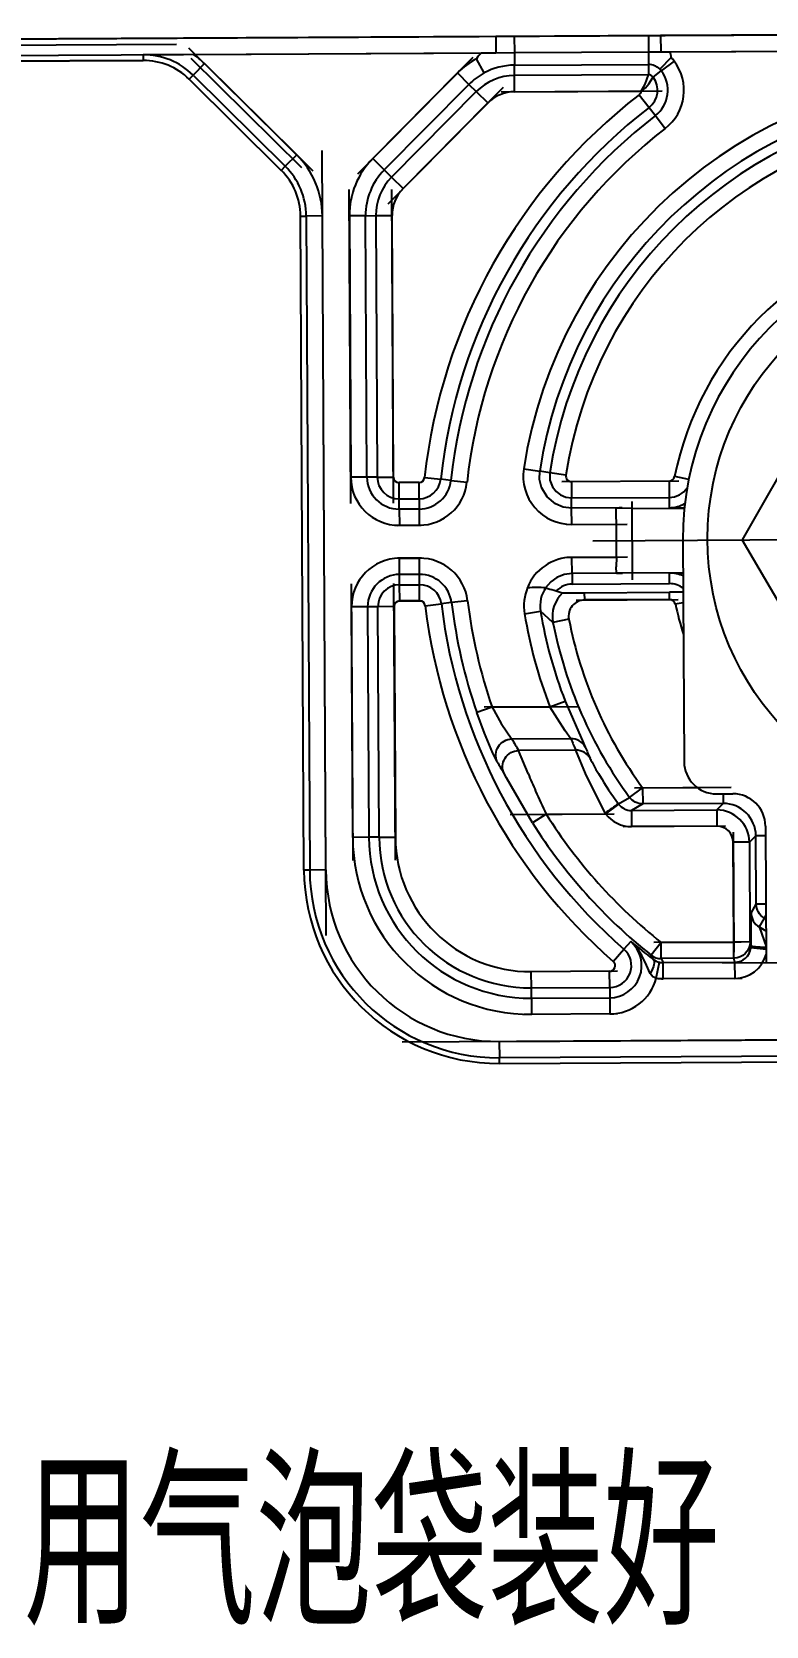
# Model space of a CAD drawing. Header units: millimetres. Extents: x 1543 to 5748, y 1576 to 2417.
# Drawn here: x 5499.43 to 5517.56, y 2201.13 to 2240.5 of the extents above; entities that cross this region are included whole.
import ezdxf

# ---------------------------------------------------------------- set-up
doc = ezdxf.new("R2010")
doc.units = ezdxf.units.MM
doc.layers.get('0').update_dxf_attribs({"lineweight": 25})
doc.styles.add('T仿宋_GB2312', font='', dxfattribs={"width": 0.6})
doc.styles.get('T仿宋_GB2312').set_extended_font_data('宋体')

msp = doc.modelspace()

# ---------------------------------------------------------------- linework, layer by layer
for p, q in [((5513.374, 2240.4), (5532.294, 2240.501)), ((5482.649, 2240.236), (5513.448, 2240.4)), ((5510.881, 2240.387), (5485.216, 2240.249)), ((5485.218, 2239.849), (5510.883, 2239.987)), ((5506.694, 2218.19), (5506.59, 2237.571)), ((5506.144, 2219.802), (5506.058, 2235.953)), ((5506.144, 2219.802), (5506.058, 2235.953)), ((5506.199, 2235.954), (5506.285, 2219.803)), ((5506.685, 2219.805), (5506.599, 2235.956)), ((5513.281, 2227.935), (5532.521, 2228.037)), ((5537.367, 2215.71), (5508.567, 2215.556))]:
    msp.add_line(p, q)
at = {"ltscale": 0.492696}
for p, q in [((5530.717, 2240.493), (5514.951, 2240.408)), ((5514.953, 2240.008), (5530.719, 2240.093))]:
    msp.add_line(p, q, dxfattribs=at)
at = {"ltscale": 0.310313}
msp.add_line((5493.07, 2240.146), (5503, 2240.199), dxfattribs=at)
at = {"ltscale": 0.134999}
msp.add_line((5503.291, 2240.111), (5506.362, 2237.073), dxfattribs=at)
at = {"ltscale": 0.014243}
msp.add_line((5511.337, 2240.388), (5510.881, 2240.386), dxfattribs=at)
at = {"ltscale": 0.0125}
for p, q in [((5510.881, 2240.387), (5510.883, 2239.987)), ((5514.951, 2240.408), (5514.953, 2240.008)), ((5508.509, 2226.448), (5508.507, 2226.848)), ((5509, 2226.45), (5508.998, 2226.85)), ((5514.506, 2221.835), (5514.508, 2221.435)), ((5516.334, 2221.683), (5516.734, 2221.685)), ((5514.233, 2221.275), (5514.235, 2220.875)), ((5516.341, 2221.286), (5516.343, 2220.886)), ((5517.145, 2220.491), (5516.745, 2220.488)), ((5517.158, 2218.027), (5516.758, 2218.025)), ((5511.761, 2216.639), (5511.763, 2216.239)), ((5513.695, 2216.649), (5513.697, 2216.249)), ((5510.967, 2215.569), (5510.969, 2215.169))]:
    msp.add_line(p, q, dxfattribs=at)
at = {"ltscale": 0.124179}
msp.add_line((5514.98, 2240.408), (5511.006, 2240.387), dxfattribs=at)
at = {"ltscale": 0.103482}
for p, q in [((5514.648, 2240.406), (5511.337, 2240.388)), ((5511.339, 2239.989), (5514.651, 2240.007)), ((5511.341, 2239.679), (5514.652, 2239.696)), ((5514.654, 2239.441), (5511.342, 2239.423))]:
    msp.add_line(p, q, dxfattribs=at)
at = {"ltscale": 0.012473}
for p, q in [((5511.337, 2240.388), (5511.339, 2239.989)), ((5514.648, 2240.406), (5514.651, 2240.007))]:
    msp.add_line(p, q, dxfattribs=at)
at = {"ltscale": 0.009457}
msp.add_line((5514.951, 2240.408), (5514.648, 2240.407), dxfattribs=at)
at = {"ltscale": 0.478493}
msp.add_line((5515.18, 2240.009), (5530.492, 2240.091), dxfattribs=at)
at = {"ltscale": 0.258582}
for p, q in [((5502.175, 2239.795), (5493.9, 2239.751)), ((5493.9, 2239.751), (5502.175, 2239.795))]:
    msp.add_line(p, q, dxfattribs=at)
at = {"ltscale": 0.03879}
msp.add_line((5503.415, 2239.946), (5502.174, 2239.936), dxfattribs=at)
at = {"ltscale": 0.004407}
for p, q in [((5502.174, 2239.936), (5502.175, 2239.795)), ((5510.97, 2215.028), (5510.969, 2215.169))]:
    msp.add_line(p, q, dxfattribs=at)
at = {"ltscale": 0.120001}
msp.add_line((5506.092, 2237.141), (5503.362, 2239.842), dxfattribs=at)
at = {"ltscale": 0.012499}
for p, q in [((5503.689, 2239.717), (5503.408, 2239.433)), ((5515.213, 2239.865), (5514.931, 2239.581)), ((5509.932, 2239.486), (5510.217, 2239.205)), ((5505.964, 2237.466), (5505.682, 2237.182)), ((5507.841, 2237.372), (5508.125, 2237.091)), ((5508.306, 2236.912), (5508.59, 2236.631)), ((5512.219, 2223.832), (5512.592, 2223.977)), ((5514.183, 2221.598), (5514.506, 2221.835)), ((5513.782, 2217.547), (5514.045, 2217.848))]:
    msp.add_line(p, q, dxfattribs=at)
at = {"ltscale": 0.222163}
msp.add_line((5503.415, 2239.946), (5510.524, 2239.984), dxfattribs=at)
at = {"ltscale": 0.100001}
for p, q in [((5505.964, 2237.466), (5503.689, 2239.717)), ((5503.408, 2239.433), (5505.682, 2237.182))]:
    msp.add_line(p, q, dxfattribs=at)
at = {"ltscale": 0.126513}
msp.add_line((5510.31, 2239.868), (5507.463, 2236.99), dxfattribs=at)
at = {"ltscale": 0.012497}
for p, q in [((5510.594, 2239.487), (5510.405, 2239.839)), ((5511.344, 2239.023), (5511.342, 2239.423)), ((5510.398, 2239.026), (5510.682, 2238.745)), ((5507.919, 2235.963), (5508.319, 2235.965)), ((5507.954, 2229.506), (5508.353, 2229.508)), ((5511.57, 2229.711), (5511.966, 2229.651)), ((5508.495, 2228.97), (5508.493, 2229.37)), ((5508.987, 2228.972), (5508.985, 2229.372)), ((5512.751, 2229.392), (5512.753, 2228.993)), ((5515.159, 2229.405), (5515.161, 2229.005)), ((5508.497, 2228.716), (5508.499, 2228.316)), ((5508.988, 2228.718), (5508.99, 2228.318)), ((5512.756, 2228.338), (5512.754, 2228.738)), ((5508.505, 2227.102), (5508.503, 2227.502)), ((5508.997, 2227.105), (5508.995, 2227.504)), ((5512.763, 2227.125), (5512.761, 2227.525)), ((5508.371, 2226.308), (5507.971, 2226.306)), ((5511.591, 2226.131), (5511.985, 2226.195)), ((5510.789, 2223.824), (5510.411, 2223.694)), ((5508.001, 2220.612), (5508.401, 2220.614)), ((5514.963, 2218.015), (5514.714, 2217.703)), ((5511.76, 2216.893), (5511.758, 2217.293)), ((5513.693, 2216.903), (5513.691, 2217.303))]:
    msp.add_line(p, q, dxfattribs=at)
at = {"ltscale": 0.011227}
msp.add_line((5510.524, 2239.984), (5510.884, 2239.987), dxfattribs=at)
at = {"ltscale": 0.014238}
msp.add_line((5510.884, 2239.987), (5511.339, 2239.989), dxfattribs=at)
at = {"ltscale": 0.009708}
for p, q in [((5511.339, 2239.989), (5511.341, 2239.679)), ((5514.651, 2240.007), (5514.652, 2239.696))]:
    msp.add_line(p, q, dxfattribs=at)
at = {"ltscale": 0.009435}
msp.add_line((5514.651, 2240.007), (5514.952, 2240.008), dxfattribs=at)
at = {"ltscale": 0.007986}
for p, q in [((5514.652, 2239.696), (5514.654, 2239.441)), ((5511.342, 2239.423), (5511.341, 2239.679))]:
    msp.add_line(p, q, dxfattribs=at)
at = {"ltscale": 0.007103}
msp.add_line((5514.952, 2240.008), (5515.18, 2240.009), dxfattribs=at)
at = {"ltscale": 0.012498}
for p, q in [((5515.286, 2239.781), (5514.968, 2239.539)), ((5514.421, 2238.95), (5514.665, 2238.634)), ((5514.821, 2238.433), (5515.065, 2238.116)), ((5506.599, 2235.956), (5506.199, 2235.954)), ((5507.665, 2235.962), (5507.265, 2235.96)), ((5507.699, 2229.504), (5507.299, 2229.502)), ((5509.122, 2229.496), (5509.52, 2229.453)), ((5512.612, 2229.552), (5512.217, 2229.613)), ((5509.772, 2229.425), (5510.17, 2229.381)), ((5507.716, 2226.304), (5507.316, 2226.302)), ((5509.139, 2226.328), (5509.536, 2226.376)), ((5510.186, 2226.454), (5509.789, 2226.406)), ((5512.124, 2221.183), (5511.786, 2220.969)), ((5513.912, 2221.433), (5513.594, 2221.191)), ((5507.747, 2220.611), (5507.347, 2220.608)), ((5506.685, 2219.805), (5506.285, 2219.803))]:
    msp.add_line(p, q, dxfattribs=at)
at = {"ltscale": 0.004409}
msp.add_line((5503.308, 2239.332), (5503.408, 2239.433), dxfattribs=at)
at = {"ltscale": 0.099999}
for p, q in [((5503.308, 2239.332), (5505.583, 2237.082)), ((5505.583, 2237.082), (5503.308, 2239.332))]:
    msp.add_line(p, q, dxfattribs=at)
at = {"ltscale": 0.092929}
for p, q in [((5509.932, 2239.486), (5507.841, 2237.372)), ((5508.125, 2237.091), (5510.217, 2239.205)), ((5510.398, 2239.026), (5508.306, 2236.912))]:
    msp.add_line(p, q, dxfattribs=at)
at = {"ltscale": 0.007944}
for p, q in [((5514.765, 2239.386), (5514.968, 2239.539)), ((5510.217, 2239.205), (5510.398, 2239.026)), ((5508.306, 2236.912), (5508.125, 2237.091)), ((5509.772, 2229.425), (5509.52, 2229.453)), ((5512.217, 2229.613), (5511.966, 2229.651)), ((5508.507, 2226.848), (5508.505, 2227.102)), ((5508.998, 2226.85), (5508.997, 2227.105)), ((5511.761, 2216.639), (5511.76, 2216.893)), ((5513.693, 2216.903), (5513.695, 2216.649))]:
    msp.add_line(p, q, dxfattribs=at)
at = {"ltscale": 0.126511}
msp.add_line((5511.06, 2239.126), (5508.212, 2236.249), dxfattribs=at)
at = {"ltscale": 0.12424}
msp.add_line((5511.013, 2239.021), (5514.989, 2239.043), dxfattribs=at)
at = {"ltscale": 0.097775}
msp.add_line((5511.344, 2239.023), (5514.473, 2239.04), dxfattribs=at)
at = {"ltscale": 0.092931}
msp.add_line((5508.59, 2236.631), (5510.682, 2238.745), dxfattribs=at)
at = {"ltscale": 0.007945}
for p, q in [((5514.665, 2238.634), (5514.821, 2238.433)), ((5507.665, 2235.962), (5507.919, 2235.963)), ((5507.954, 2229.506), (5507.699, 2229.504)), ((5507.971, 2226.306), (5507.716, 2226.304)), ((5509.789, 2226.406), (5509.536, 2226.376)), ((5508.001, 2220.612), (5507.747, 2220.611))]:
    msp.add_line(p, q, dxfattribs=at)
at = {"ltscale": 0.004406}
msp.add_line((5505.682, 2237.182), (5505.583, 2237.082), dxfattribs=at)
at = {"ltscale": 0.24216}
for p, q in [((5507.303, 2228.857), (5507.261, 2236.606)), ((5508.357, 2228.862), (5508.315, 2236.611))]:
    msp.add_line(p, q, dxfattribs=at)
at = {"ltscale": 0.004408}
for p, q in [((5506.058, 2235.953), (5506.199, 2235.954)), ((5506.285, 2219.803), (5506.144, 2219.802))]:
    msp.add_line(p, q, dxfattribs=at)
at = {"ltscale": 0.201791}
for p, q in [((5507.265, 2235.96), (5507.299, 2229.502)), ((5507.699, 2229.504), (5507.665, 2235.962)), ((5507.919, 2235.963), (5507.954, 2229.506)), ((5508.353, 2229.508), (5508.319, 2235.965))]:
    msp.add_line(p, q, dxfattribs=at)
at = {"ltscale": 0.092814}
msp.add_line((5518.437, 2230.534), (5516.966, 2227.954), dxfattribs=at)
msp.add_line((5518.437, 2230.534), (5516.966, 2227.954), dxfattribs=at)
at = {"ltscale": 0.011124}
msp.add_line((5515.646, 2229.447), (5515.298, 2229.518), dxfattribs=at)
at = {"ltscale": 0.018437}
msp.add_line((5509.034, 2229.373), (5508.444, 2229.369), dxfattribs=at)
at = {"ltscale": 0.015364}
for p, q in [((5508.985, 2229.372), (5508.493, 2229.37)), ((5508.495, 2228.97), (5508.987, 2228.972)), ((5508.988, 2228.718), (5508.497, 2228.716)), ((5508.499, 2228.316), (5508.99, 2228.318))]:
    msp.add_line(p, q, dxfattribs=at)
at = {"ltscale": 0.090306}
msp.add_line((5515.4, 2229.407), (5512.51, 2229.391), dxfattribs=at)
at = {"ltscale": 0.075255}
for p, q in [((5515.159, 2229.405), (5512.751, 2229.392)), ((5512.753, 2228.993), (5515.161, 2229.005))]:
    msp.add_line(p, q, dxfattribs=at)
at = {"ltscale": 0.007947}
for p, q in [((5508.497, 2228.716), (5508.495, 2228.97)), ((5508.987, 2228.972), (5508.988, 2228.718)), ((5512.754, 2228.738), (5512.753, 2228.993)), ((5515.161, 2229.005), (5515.162, 2228.751))]:
    msp.add_line(p, q, dxfattribs=at)
at = {"ltscale": 0.038948}
msp.add_line((5514, 2228.745), (5512.754, 2228.738), dxfattribs=at)
at = {"ltscale": 0.004831}
msp.add_line((5513.85, 2228.584), (5513.85, 2228.739), dxfattribs=at)
at = {"ltscale": 0.060492}
msp.add_line((5514.259, 2226.972), (5514.249, 2228.907), dxfattribs=at)
at = {"ltscale": 0.040308}
msp.add_line((5514.25, 2228.734), (5515.539, 2228.741), dxfattribs=at)
at = {"ltscale": 0.049652}
msp.add_line((5514.258, 2227.145), (5514.25, 2228.734), dxfattribs=at)
at = {"ltscale": 0.007578}
msp.add_line((5515.162, 2228.751), (5515.405, 2228.75), dxfattribs=at)
at = {"ltscale": 0.004236}
msp.add_line((5515.405, 2228.75), (5515.54, 2228.749), dxfattribs=at)
at = {"ltscale": 0.018452}
msp.add_line((5508.45, 2228.315), (5509.04, 2228.319), dxfattribs=at)
at = {"ltscale": 0.046736}
msp.add_line((5512.632, 2228.338), (5514.127, 2228.346), dxfattribs=at)
at = {"ltscale": 0.034482}
msp.add_line((5512.756, 2228.338), (5513.86, 2228.344), dxfattribs=at)
at = {"ltscale": 0.007502}
for p, q in [((5513.86, 2228.344), (5513.85, 2228.584)), ((5513.864, 2227.53), (5513.857, 2227.29))]:
    msp.add_line(p, q, dxfattribs=at)
at = {"ltscale": 0.025433}
msp.add_line((5513.864, 2227.53), (5513.86, 2228.344), dxfattribs=at)
at = {"ltscale": 0.170877}
msp.add_line((5515.501, 2227.946), (5515.53, 2222.478), dxfattribs=at)
at = {"ltscale": 0.185472}
msp.add_line((5519.961, 2222.83), (5516.966, 2227.954), dxfattribs=at)
msp.add_line((5519.961, 2222.83), (5516.966, 2227.954), dxfattribs=at)
at = {"ltscale": 0.018439}
msp.add_line((5509.044, 2227.505), (5508.454, 2227.502), dxfattribs=at)
at = {"ltscale": 0.015366}
for p, q in [((5508.503, 2227.502), (5508.995, 2227.504)), ((5508.997, 2227.105), (5508.505, 2227.102)), ((5508.507, 2226.848), (5508.998, 2226.85)), ((5509, 2226.45), (5508.509, 2226.448))]:
    msp.add_line(p, q, dxfattribs=at)
at = {"ltscale": 0.046735}
msp.add_line((5514.132, 2227.532), (5512.636, 2227.524), dxfattribs=at)
at = {"ltscale": 0.03448}
msp.add_line((5512.761, 2227.525), (5513.864, 2227.53), dxfattribs=at)
at = {"ltscale": 0.038947}
msp.add_line((5514.009, 2227.131), (5512.763, 2227.125), dxfattribs=at)
at = {"ltscale": 0.00816}
for p, q in [((5512.763, 2227.125), (5512.764, 2226.864)), ((5515.172, 2226.876), (5515.171, 2227.138))]:
    msp.add_line(p, q, dxfattribs=at)
at = {"ltscale": 0.004828}
msp.add_line((5513.858, 2227.136), (5513.857, 2227.29), dxfattribs=at)
at = {"ltscale": 0.038972}
msp.add_line((5514.258, 2227.145), (5515.505, 2227.152), dxfattribs=at)
at = {"ltscale": 0.006105}
msp.add_line((5515.171, 2227.137), (5515.366, 2227.141), dxfattribs=at)
at = {"ltscale": 0.004322}
msp.add_line((5515.366, 2227.141), (5515.504, 2227.143), dxfattribs=at)
at = {"ltscale": 0.213528}
msp.add_line((5507.313, 2226.872), (5507.35, 2220.039), dxfattribs=at)
at = {"ltscale": 0.213544}
msp.add_line((5508.404, 2220.045), (5508.367, 2226.878), dxfattribs=at)
at = {"ltscale": 0.00010376}
msp.add_line((5511.663, 2226.776), (5511.66, 2226.776), dxfattribs=at)
at = {"ltscale": 0.075253}
msp.add_line((5512.764, 2226.864), (5515.172, 2226.876), dxfattribs=at)
at = {"ltscale": 0.177939}
for p, q in [((5507.347, 2220.608), (5507.316, 2226.302)), ((5507.716, 2226.304), (5507.747, 2220.611)), ((5508.001, 2220.612), (5507.971, 2226.306)), ((5508.371, 2226.308), (5508.401, 2220.614))]:
    msp.add_line(p, q, dxfattribs=at)
at = {"ltscale": 0.018454}
msp.add_line((5508.46, 2226.447), (5509.05, 2226.451), dxfattribs=at)
at = {"ltscale": 0.078696}
msp.add_line((5512.866, 2226.471), (5515.385, 2226.484), dxfattribs=at)
at = {"ltscale": 0.065567}
for p, q in [((5513.075, 2226.65), (5515.173, 2226.662)), ((5515.174, 2226.483), (5513.076, 2226.472))]:
    msp.add_line(p, q, dxfattribs=at)
at = {"ltscale": 0.005573}
for p, q in [((5513.076, 2226.472), (5513.075, 2226.65)), ((5515.174, 2226.483), (5515.173, 2226.662))]:
    msp.add_line(p, q, dxfattribs=at)
at = {"ltscale": 0.010448}
msp.add_line((5515.508, 2226.665), (5515.173, 2226.662), dxfattribs=at)
at = {"ltscale": 0.006245}
msp.add_line((5515.314, 2226.373), (5515.51, 2226.414), dxfattribs=at)
at = {"ltscale": 0.012922}
msp.add_line((5512.293, 2225.919), (5511.985, 2226.195), dxfattribs=at)
at = {"ltscale": 0.012496}
msp.add_line((5512.686, 2225.996), (5512.293, 2225.919), dxfattribs=at)
at = {"ltscale": 0.0728}
msp.add_line((5512.924, 2223.836), (5510.595, 2223.823), dxfattribs=at)
at = {"ltscale": 0.044693}
msp.add_line((5510.789, 2223.824), (5512.219, 2223.832), dxfattribs=at)
at = {"ltscale": 0.045528}
msp.add_line((5512.734, 2223.047), (5511.277, 2223.039), dxfattribs=at)
at = {"ltscale": 0.044145}
msp.add_line((5512.856, 2222.763), (5511.444, 2222.755), dxfattribs=at)
at = {"ltscale": 0.019314}
msp.add_line((5511.679, 2222.184), (5511.444, 2222.755), dxfattribs=at)
at = {"ltscale": 0.001783}
msp.add_line((5513.258, 2222.464), (5513.285, 2222.414), dxfattribs=at)
at = {"ltscale": 0.004428}
msp.add_line((5513.285, 2222.414), (5513.354, 2222.29), dxfattribs=at)
at = {"ltscale": 0.00373}
msp.add_line((5513.354, 2222.29), (5513.414, 2222.187), dxfattribs=at)
at = {"ltscale": 0.001605}
msp.add_line((5513.414, 2222.187), (5513.44, 2222.143), dxfattribs=at)
at = {"ltscale": 0.009967}
msp.add_line((5513.907, 2221.439), (5514.183, 2221.598), dxfattribs=at)
at = {"ltscale": 0.074638}
msp.add_line((5514.307, 2221.834), (5516.695, 2221.847), dxfattribs=at)
at = {"ltscale": 0.042027}
msp.add_line((5514.506, 2221.835), (5515.851, 2221.842), dxfattribs=at)
at = {"ltscale": 0.007428}
msp.add_line((5516.497, 2221.683), (5516.499, 2221.446), dxfattribs=at)
at = {"ltscale": 0.080305}
msp.add_line((5511.238, 2221.178), (5513.808, 2221.192), dxfattribs=at)
at = {"ltscale": 0.045917}
msp.add_line((5512.124, 2221.183), (5513.594, 2221.191), dxfattribs=at)
at = {"ltscale": 0.000637883}
msp.add_line((5513.594, 2221.191), (5513.584, 2221.209), dxfattribs=at)
at = {"ltscale": 0.000258487}
msp.add_line((5513.907, 2221.439), (5513.912, 2221.433), dxfattribs=at)
at = {"ltscale": 0.009958}
msp.add_line((5514.508, 2221.435), (5514.233, 2221.275), dxfattribs=at)
at = {"ltscale": 0.065887}
for p, q in [((5514.233, 2221.275), (5516.341, 2221.286)), ((5516.343, 2220.886), (5514.235, 2220.875))]:
    msp.add_line(p, q, dxfattribs=at)
at = {"ltscale": 0.062198}
msp.add_line((5516.499, 2221.446), (5514.508, 2221.435), dxfattribs=at)
at = {"ltscale": 0.007001}
for p, q in [((5516.341, 2221.286), (5516.499, 2221.446)), ((5517.303, 2220.65), (5517.145, 2220.491))]:
    msp.add_line(p, q, dxfattribs=at)
at = {"ltscale": 0.079065}
msp.add_line((5516.554, 2220.887), (5514.024, 2220.874), dxfattribs=at)
at = {"ltscale": 0.105374}
msp.add_line((5517.539, 2220.889), (5517.557, 2217.517), dxfattribs=at)
at = {"ltscale": 0.09238}
msp.add_line((5516.744, 2220.735), (5516.76, 2217.779), dxfattribs=at)
at = {"ltscale": 0.076984}
for p, q in [((5516.758, 2218.025), (5516.745, 2220.488)), ((5517.145, 2220.491), (5517.158, 2218.027))]:
    msp.add_line(p, q, dxfattribs=at)
at = {"ltscale": 0.007396}
for p, q in [((5517.539, 2220.651), (5517.303, 2220.65)), ((5517.549, 2218.964), (5517.312, 2218.963))]:
    msp.add_line(p, q, dxfattribs=at)
at = {"ltscale": 0.052725}
msp.add_line((5517.312, 2218.963), (5517.303, 2220.65), dxfattribs=at)
at = {"ltscale": 0.007943}
for p, q in [((5517.186, 2218.742), (5517.312, 2218.963)), ((5517.512, 2218.618), (5517.387, 2218.397))]:
    msp.add_line(p, q, dxfattribs=at)
at = {"ltscale": 0.002365}
msp.add_line((5517.55, 2218.684), (5517.512, 2218.618), dxfattribs=at)
at = {"ltscale": 0.007946}
msp.add_line((5514.212, 2218.04), (5514.045, 2217.848), dxfattribs=at)
at = {"ltscale": 0.003555}
msp.add_line((5514.763, 2217.6), (5514.714, 2217.703), dxfattribs=at)
at = {"ltscale": 0.067314}
msp.add_line((5516.938, 2218.026), (5514.784, 2218.014), dxfattribs=at)
at = {"ltscale": 0.056096}
for p, q in [((5514.963, 2218.015), (5516.758, 2218.025)), ((5516.761, 2217.625), (5514.966, 2217.616))]:
    msp.add_line(p, q, dxfattribs=at)
at = {"ltscale": 0.012494}
for p, q in [((5514.966, 2217.616), (5514.963, 2218.015)), ((5516.761, 2217.625), (5516.758, 2218.025)), ((5514.843, 2217.135), (5514.926, 2217.526))]:
    msp.add_line(p, q, dxfattribs=at)
at = {"ltscale": 0.003161}
msp.add_line((5517.158, 2218.027), (5517.183, 2217.929), dxfattribs=at)
at = {"ltscale": 0.001495}
msp.add_line((5517.181, 2217.881), (5517.183, 2217.929), dxfattribs=at)
at = {"ltscale": 0.011789}
msp.add_line((5517.556, 2217.838), (5517.181, 2217.881), dxfattribs=at)
at = {"ltscale": 0.072499}
for p, q in [((5513.884, 2217.304), (5511.564, 2217.292)), ((5513.89, 2216.25), (5511.57, 2216.238))]:
    msp.add_line(p, q, dxfattribs=at)
at = {"ltscale": 0.060414}
for p, q in [((5513.691, 2217.303), (5511.758, 2217.293)), ((5511.76, 2216.893), (5513.693, 2216.903)), ((5511.761, 2216.639), (5513.695, 2216.649)), ((5513.697, 2216.249), (5511.763, 2216.239))]:
    msp.add_line(p, q, dxfattribs=at)
at = {"ltscale": 0.003385}
msp.add_line((5514.966, 2217.616), (5515.011, 2217.517), dxfattribs=at)
at = {"ltscale": 0.055473}
for p, q in [((5515.011, 2217.517), (5516.786, 2217.527)), ((5516.788, 2217.127), (5515.013, 2217.117))]:
    msp.add_line(p, q, dxfattribs=at)
at = {"ltscale": 0.012491}
for p, q in [((5515.013, 2217.117), (5515.011, 2217.517)), ((5516.788, 2217.127), (5516.786, 2217.527))]:
    msp.add_line(p, q, dxfattribs=at)
at = {"ltscale": 0.405014}
msp.add_line((5516.477, 2217.511), (5529.437, 2217.581), dxfattribs=at)
at = {"ltscale": 0.00318}
msp.add_line((5516.786, 2217.527), (5516.761, 2217.625), dxfattribs=at)
at = {"ltscale": 0.06657}
msp.add_line((5516.965, 2217.128), (5514.835, 2217.116), dxfattribs=at)
at = {"ltscale": 0.265331}
msp.add_line((5510.967, 2215.569), (5519.457, 2215.614), dxfattribs=at)
at = {"ltscale": 0.276056}
msp.add_line((5519.803, 2215.216), (5510.969, 2215.169), dxfattribs=at)
at = {"ltscale": 0.277002}
msp.add_line((5510.97, 2215.028), (5519.834, 2215.075), dxfattribs=at)
msp.add_line((5510.97, 2215.028), (5519.834, 2215.075), dxfattribs=at)
for points in [[(5514.473, 2239.04), (5514.568, 2239.207), (5514.653, 2239.438), (5514.654, 2239.441)], [(5514.659, 2239.219), (5514.755, 2239.371), (5514.763, 2239.385), (5514.765, 2239.386)], [(5512.754, 2228.738), (5512.546, 2228.766), (5512.356, 2228.846), (5512.15, 2229.019), (5512.011, 2229.249), (5511.962, 2229.445), (5511.966, 2229.651)], [(5512.217, 2229.613), (5512.218, 2229.435), (5512.281, 2229.268), (5512.368, 2229.154), (5512.481, 2229.065), (5512.611, 2229.009), (5512.753, 2228.993)], [(5514.25, 2228.734), (5513.868, 2228.737), (5513.852, 2228.738), (5513.85, 2228.739)], [(5512.763, 2227.125), (5512.567, 2227.101), (5512.391, 2227.029), (5512.239, 2226.919), (5512.112, 2226.774)], [(5514.258, 2227.145), (5513.876, 2227.138), (5513.86, 2227.137), (5513.858, 2227.136)], [(5512.592, 2223.977), (5513.045, 2222.939), (5513.091, 2222.839)], [(5510.916, 2222.478), (5510.811, 2222.692), (5510.6, 2223.182), (5510.411, 2223.694)], [(5510.789, 2223.824), (5511.017, 2223.422), (5511.277, 2223.039)], [(5512.734, 2223.047), (5512.598, 2223.244), (5512.219, 2223.832)], [(5513.584, 2221.209), (5513.096, 2222.186), (5512.856, 2222.763)], [(5511.786, 2220.969), (5511.146, 2222.079), (5511.087, 2222.185)], [(5517.183, 2217.929), (5517.185, 2218.721), (5517.186, 2218.74), (5517.186, 2218.742)], [(5514.689, 2217.252), (5514.6, 2217.456), (5514.49, 2217.69), (5514.37, 2217.874), (5514.212, 2218.04)], [(5517.387, 2218.397), (5517.387, 2218.396), (5517.389, 2218.387), (5517.554, 2217.918)], [(5514.843, 2217.135), (5514.757, 2217.17), (5514.689, 2217.252)]]:
    msp.add_lwpolyline(points)
msp.add_circle((5522.901, 2227.986), 6.791)
msp.add_circle((5522.901, 2227.986), 6.791)
for centre, radius, start, end in [((5502.183, 2238.195), 1.741, 45.3064, 90.3064), ((5502.183, 2238.195), 1.6, 45.3064, 90.3064), ((5502.183, 2238.195), 1.6, 45.3064, 90.3064), ((5502.183, 2238.195), 2.141, 45.3064, 54.8739), ((5511.349, 2238.084), 1.993, 118.2932, 135.3064), ((5511.213, 2239.294), 0.975, 134.9401, 146.0022), ((5514.654, 2239.314), 0.383, 78.4687, 90.2776), ((5514.65, 2239.299), 0.398, 56.5457, 78.3842), ((5514.336, 2239.06), 1.193, 307.7194, 37.1763), ((5514.845, 2239.857), 0.368, 1.1835, 24.3477), ((5514.654, 2239.302), 0.793, 37.1763, 45.2256), ((5511.349, 2238.084), 1.593, 118.2932, 135.3064), ((5511.349, 2238.084), 1.339, 90.3064, 135.3064), ((5511.352, 2238.085), 1.594, 90.4186, 118.4006), ((5522.901, 2227.986), 11.461, 92.3409, 171.3426), ((5514.654, 2239.302), 0.139, 37.1763, 90.3064), ((5514.336, 2239.06), 0.539, 307.7194, 37.1763), ((5514.336, 2239.06), 0.793, 307.7194, 37.1763), ((5514.649, 2239.297), 0.4, 45.235, 56.5757), ((5514.654, 2239.302), 0.393, 37.1763, 45.2256), ((5522.901, 2227.986), 13.861, 127.7194, 173.7445), ((5511.349, 2238.084), 0.939, 90.3064, 135.3064), ((5522.901, 2227.986), 11.061, 96.8058, 171.3426), ((5514.336, 2239.06), 0.139, 307.7194, 351.606), ((5514.071, 2239.64), 0.723, 303.8237, 324.3942), ((5522.901, 2227.986), 13.461, 127.7194, 173.7445), ((5522.901, 2227.986), 10.807, 98.3765, 171.3426), ((5522.901, 2227.986), 13.207, 127.7194, 173.7445), ((5522.901, 2227.986), 12.807, 127.7194, 173.7445), ((5522.901, 2227.986), 10.407, 98.3765, 171.3426), ((5504.458, 2235.945), 2.141, 0.3064, 45.3064), ((5509.258, 2235.97), 1.993, 135.3064, 180.3064), ((5504.458, 2235.945), 1.6, 0.3064, 45.3064), ((5504.458, 2235.945), 1.6, 0.3064, 45.3064), ((5504.458, 2235.945), 1.741, 0.3064, 45.3064), ((5509.258, 2235.97), 1.593, 135.3064, 180.3064), ((5509.258, 2235.97), 1.339, 135.3064, 180.3064), ((5509.258, 2235.97), 0.939, 135.3064, 180.3064), ((5522.901, 2227.986), 7.756, 102.0035, 168.6093), ((5522.901, 2227.986), 7.4, 0.3064, 180.3064), ((5508.492, 2229.509), 1.193, 180.3064, 270.3064), ((5508.492, 2229.509), 0.793, 180.3064, 270.3064), ((5508.492, 2229.509), 0.539, 180.3064, 270.3064), ((5508.492, 2229.509), 0.139, 180.3064, 270.3064), ((5508.984, 2229.511), 0.139, 270.3064, 353.7445), ((5508.984, 2229.511), 0.539, 270.3064, 353.7445), ((5512.75, 2229.532), 1.193, 171.347, 270.3097), ((5512.75, 2229.532), 0.139, 171.4078, 270.3211), ((5515.159, 2229.547), 0.141, 269.7817, 347.9762), ((5508.984, 2229.511), 0.793, 270.3064, 353.7445), ((5508.984, 2229.511), 1.193, 270.3064, 353.7445), ((5515.155, 2229.551), 0.547, 270.5729, 325.993), ((5513.982, 2227.11), 1.635, 89.3416, 94.6373), ((5515.165, 2229.514), 0.763, 269.7737, 300.4468), ((5508.51, 2226.309), 1.193, 90.3064, 180.3064), ((5509.001, 2226.311), 1.193, 6.8694, 90.3064), ((5512.767, 2226.331), 1.193, 90.3124, 158.0897), ((5508.51, 2226.309), 0.793, 90.3064, 180.3064), ((5509.001, 2226.311), 0.793, 6.8694, 90.3064), ((5513.973, 2228.766), 1.635, 265.9756, 271.2713), ((5515.184, 2226.384), 0.753, 64.724, 90.976), ((5508.51, 2226.309), 0.539, 90.3064, 180.3064), ((5509.001, 2226.311), 0.539, 6.8694, 90.3064), ((5512.777, 2226.325), 1.201, 157.9171, 189.3029), ((5511.88, 2208.388), 18.389, 89.2726, 90.6766), ((5512.775, 2226.325), 0.8, 145.7233, 189.332), ((5515.613, 2237.571), 11.348, 252.0401, 254.2142), ((5512.767, 2226.331), 0.532, 90.3065, 137.1075), ((5515.175, 2226.339), 0.537, 51.8455, 90.3262), ((5508.51, 2226.309), 0.139, 90.3226, 180.2838), ((5509.001, 2226.311), 0.139, 6.8827, 90.2881), ((5522.901, 2227.986), 13.861, 186.8694, 228.8611), ((5522.901, 2227.986), 13.461, 186.8694, 228.8611), ((5522.901, 2227.986), 13.207, 186.8694, 198.9617), ((5522.901, 2227.986), 12.807, 186.8694, 198.9617), ((5513.079, 2226.066), 0.8, 133.4374, 190.5784), ((5512.772, 2253.674), 27.025, 269.4905, 270.6427), ((5513.078, 2226.072), 0.4, 90.3006, 191.026), ((5515.176, 2226.342), 0.141, 12.6367, 90.8311), ((5522.901, 2227.986), 7.756, 192.0035, 197.7345), ((5522.901, 2227.986), 11.461, 189.3158, 201.2493), ((5522.901, 2227.986), 11.061, 189.3158, 201.2493), ((5522.901, 2227.986), 10.807, 191.0246, 216.2314), ((5522.901, 2227.986), 10.407, 191.0246, 216.2314), ((5522.977, 2229.694), 13.46, 209.6326, 211.0342), ((5512.744, 2222.653), 0.394, 28.1627, 91.3395), ((5522.99, 2227.279), 11.094, 202.4222, 204.0207), ((5512.866, 2222.369), 0.393, 29.6919, 91.389), ((5522.989, 2226.885), 10.693, 202.2333, 203.8345), ((5522.982, 2229.3), 13.861, 209.4831, 210.8865), ((5514.93, 2223.369), 1.902, 205.0573, 208.4328), ((5516.33, 2222.483), 0.8, 180.3064, 270.3064), ((5535.496, 2232.152), 25.819, 202.7123, 203.7565), ((5521.712, 2227.127), 9.657, 211.0712, 216.0795), ((5531.935, 2230.566), 21.921, 203.7113, 205.3441), ((5516.739, 2220.885), 0.8, 0.3064, 90.3064), ((5522.901, 2227.986), 12.744, 212.2634, 231.4773), ((5521.291, 2210.804), 12.948, 124.7734, 126.5317), ((5514.23, 2221.675), 0.8, 217.255, 270.3053), ((5514.232, 2221.678), 0.403, 217.495, 270.0765), ((5516.337, 2220.478), 0.809, 0.9059, 89.707), ((5516.503, 2220.646), 0.8, 0.3024, 90.3104), ((5522.901, 2227.986), 13.144, 212.2634, 231.4773), ((5516.345, 2220.486), 0.4, 0.3118, 90.2981), ((5511.74, 2220.632), 4.393, 180.3064, 270.3064), ((5511.74, 2220.632), 3.993, 180.3064, 270.3064), ((5511.74, 2220.632), 3.739, 180.3064, 270.3064), ((5511.74, 2220.632), 3.339, 180.3064, 270.3064), ((5510.944, 2219.828), 4.8, 180.3064, 270.3064), ((5510.944, 2219.828), 4.8, 180.3064, 270.3064), ((5510.944, 2219.828), 4.659, 180.3064, 270.3064), ((5510.944, 2219.828), 4.259, 180.3064, 270.3064), ((5517.586, 2218.744), 0.4, 180.3165, 240.0996), ((5522.901, 2227.986), 10.807, 240.0925, 240.3278), ((5513.69, 2217.442), 0.793, 270.3064, 48.8611), ((5527.626, 2234.273), 21.058, 230.4335, 232.3514), ((5522.901, 2227.986), 11.061, 240.0977, 241.0845), ((5513.69, 2217.442), 0.539, 270.3064, 48.8611), ((5514.963, 2218.015), 0.4, 231.5166, 270.3427), ((5516.783, 2217.926), 0.4, 270.3246, 353.5301), ((5516.783, 2217.927), 0.8, 270.3145, 344.8766), ((5513.69, 2217.442), 0.139, 270.3064, 48.8611), ((5515.009, 2217.927), 0.409, 233.0107, 258.2466), ((5515.009, 2217.917), 0.4, 258.0241, 270.2732), ((5513.69, 2217.442), 1.193, 270.3064, 345.0606), ((5515.009, 2217.92), 0.803, 258.0861, 270.2854)]:
    msp.add_arc(centre, radius, start, end)
at = {"extrusion": (0, 0, -1)}
for centre, major_axis, ratio, start_param, end_param in [((5511.28, 2222.645), (0.348, 0.198), 0.980155, 3.229747, 5.215713), ((5511.446, 2222.361), (0.343, 0.206), 0.979603, 3.228555, 5.239684), ((5514.506, 2221.835), (-0.201, 0.346), 0.999846, 3.661932, 4.605668), ((5517.712, 2218.965), (0.347, -0.198), 0.999848, 1.574577, 2.617976), ((5516.758, 2218.025), (-0.388, -0.099), 0.999353, 3.386634, 4.957126), ((5517.583, 2217.931), (0.4, 0.002), 0.09597, 1.642659, 3.132826), ((5514.516, 2217.285), (-0.244, -0.317), 0.400897, 3.160644, 4.512108)]:
    msp.add_ellipse(centre, major_axis=major_axis, ratio=ratio, start_param=start_param, end_param=end_param, dxfattribs=at)

# ---------------------------------------------------------------- texts
at = {"insert": (5479.173, 2205.048), "char_height": 3.5, "attachment_point": 1, "style": 'T仿宋_GB2312'}
msp.add_mtext('{\\fFangSong_GB2312|b0|i0|c134|p2;合体拼接完成后用气泡袋装好}', dxfattribs=at)

doc.saveas('drawing.dxf')
